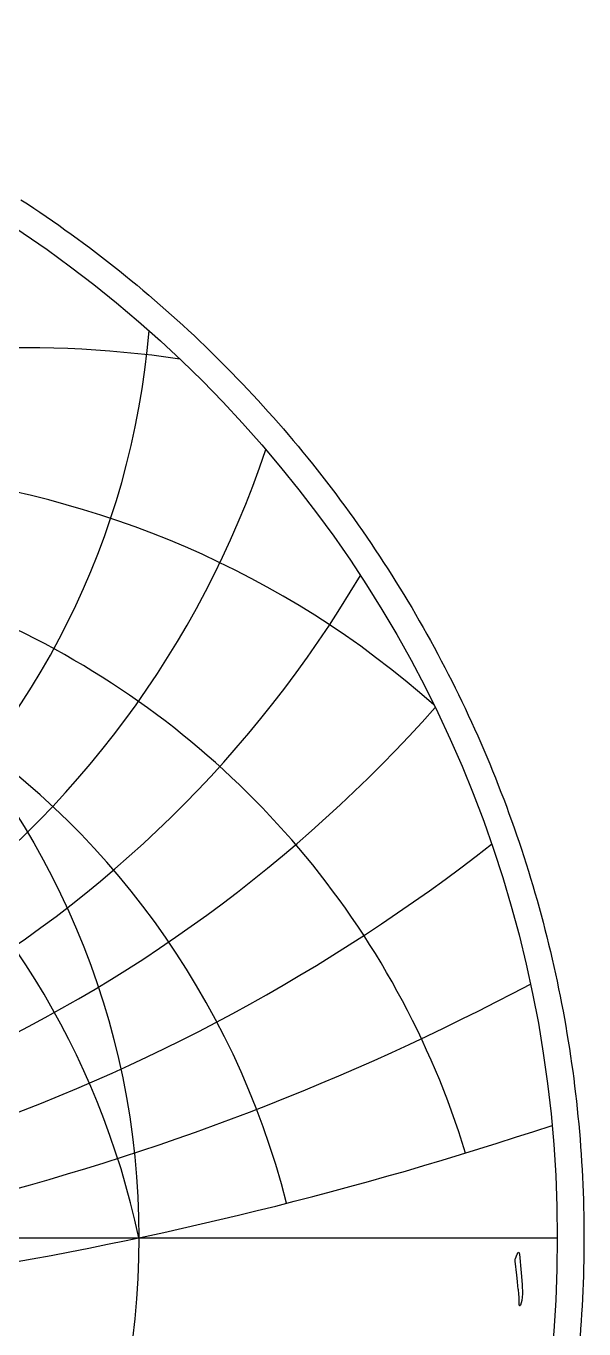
# Model space of a CAD drawing. Header units: millimetres. Extents: x -68 to 68, y -68 to 70.
# Drawn here: x 37.6 to 68.5, y -5 to 67 of the extents above; entities that cross this region are included whole.
import ezdxf

# ---------------------------------------------------------------- set-up
doc = ezdxf.new("R2010")
doc.units = ezdxf.units.MM
for name, color, linetype in [('CUT_OUTER', 1, 'Continuous'), ('ENGRAVE', 7, 'Continuous'), ('ENGRAVE_FINE', 8, 'Continuous'), ('TEXT', 5, 'Continuous')]:
    doc.layers.add(name, color=color, linetype=linetype)

msp = doc.modelspace()

# ---------------------------------------------------------------- linework, layer by layer
at = {"layer": 'CUT_OUTER'}
msp.add_lwpolyline([(37.3411, 57.3974), (37.6926, 57.1672), (38.0427, 56.9349), (38.3913, 56.7004), (38.7385, 56.4638), (39.0842, 56.225), (39.4285, 55.9841), (39.7712, 55.7411), (40.1125, 55.4961), (40.4523, 55.2489), (40.7905, 54.9996), (41.1272, 54.7483), (41.4624, 54.4949), (41.796, 54.2395), (42.128, 53.982), (42.4584, 53.7225), (42.7873, 53.461), (43.1145, 53.1974), (43.4401, 52.9319), (43.764, 52.6644), (44.0864, 52.3948), (44.407, 52.1233), (44.726, 51.8499), (45.0433, 51.5745), (45.3589, 51.2971), (45.6728, 51.0178), (45.985, 50.7366), (46.2954, 50.4535), (46.6042, 50.1685), (46.9111, 49.8816), (47.2163, 49.5928), (47.5197, 49.3022), (47.8213, 49.0097), (48.1211, 48.7153), (48.4191, 48.4191), (48.7153, 48.1211), (49.0097, 47.8213), (49.3022, 47.5197), (49.5928, 47.2163), (49.8816, 46.9111), (50.1685, 46.6042), (50.4535, 46.2954), (50.7366, 45.985), (51.0178, 45.6728), (51.2971, 45.3589), (51.5745, 45.0433), (51.8499, 44.726), (52.1233, 44.407), (52.3948, 44.0864), (52.6644, 43.764), (52.9319, 43.4401), (53.1974, 43.1145), (53.461, 42.7873), (53.7225, 42.4584), (53.982, 42.128), (54.2395, 41.796), (54.4949, 41.4624), (54.7483, 41.1272), (54.9996, 40.7905), (55.2489, 40.4523), (55.4961, 40.1125), (55.7411, 39.7712), (55.9841, 39.4285), (56.225, 39.0842), (56.4638, 38.7385), (56.7004, 38.3913), (56.9349, 38.0427), (57.1672, 37.6926), (57.3974, 37.3411), (57.6255, 36.9882), (57.8513, 36.634), (58.075, 36.2783), (58.2965, 35.9213), (58.5159, 35.5629), (58.733, 35.2032), (58.9479, 34.8421), (59.1605, 34.4798), (59.371, 34.1161), (59.5792, 33.7512), (59.7852, 33.385), (59.9889, 33.0175), (60.1904, 32.6488), (60.3896, 32.2789), (60.5865, 31.9077), (60.7811, 31.5354), (60.9735, 31.1618), (61.1635, 30.7871), (61.3513, 30.4113), (61.5367, 30.0342), (61.7199, 29.6561), (61.9007, 29.2768), (62.0791, 28.8965), (62.2553, 28.515), (62.4291, 28.1325), (62.6005, 27.7489), (62.7696, 27.3643), (62.9363, 26.9786), (63.1007, 26.5919), (63.2627, 26.2042), (63.4222, 25.8156), (63.5795, 25.4259), (63.7343, 25.0354), (63.8867, 24.6438), (64.0367, 24.2513), (64.1843, 23.858), (64.3295, 23.4637), (64.4722, 23.0685), (64.6126, 22.6725), (64.7505, 22.2756), (64.8859, 21.8779), (65.0189, 21.4794), (65.1495, 21.08), (65.2776, 20.6799), (65.4033, 20.2789), (65.5265, 19.8772), (65.6472, 19.4748), (65.7655, 19.0716), (65.8813, 18.6677), (65.9946, 18.2632), (66.1054, 17.8579), (66.2137, 17.4519), (66.3196, 17.0453), (66.4229, 16.6381), (66.5237, 16.2302), (66.6221, 15.8217), (66.7179, 15.4126), (66.8112, 15.003), (66.902, 14.5927), (66.9903, 14.182), (67.076, 13.7706), (67.1593, 13.3588), (67.24, 12.9465), (67.3181, 12.5337), (67.3938, 12.1204), (67.4669, 11.7066), (67.5374, 11.2924), (67.6055, 10.8778), (67.6709, 10.4628), (67.7339, 10.0474), (67.7942, 9.6316), (67.8521, 9.2154), (67.9073, 8.7989), (67.96, 8.3821), (68.0102, 7.9649), (68.0578, 7.5475), (68.1028, 7.1297), (68.1453, 6.7117), (68.1852, 6.2935), (68.2225, 5.875), (68.2573, 5.4563), (68.2895, 5.0373), (68.3191, 4.6182), (68.3461, 4.1989), (68.3706, 3.7795), (68.3925, 3.3599), (68.4118, 2.9402), (68.4286, 2.5204), (68.4428, 2.1005), (68.4544, 1.6805), (68.4634, 1.2604), (68.4698, 0.8403), (68.4737, 0.4202), (68.475, 0), (68.4737, -0.4202), (68.4698, -0.8403), (68.4634, -1.2604), (68.4544, -1.6805), (68.4428, -2.1005), (68.4286, -2.5204), (68.4118, -2.9402), (68.3925, -3.3599), (68.3706, -3.7795), (68.3461, -4.1989), (68.3191, -4.6182), (68.2895, -5.0373), (68.2573, -5.4563)], dxfattribs=at)
at = {"layer": 'ENGRAVE'}
msp.add_lwpolyline([(0, 0), (67, 0)], dxfattribs=at)
for radius in [67, 43.8575]:
    msp.add_circle((0, 0), radius, dxfattribs=at)
for centre, radius, start, end in [((0, 53.9139), 44.5917, 270, 355.154789), ((0, 60.5995), 53.6532, 270, 341.512805), ((0, 69.7945), 65.1849, 270, 329.403421), ((0, -9.3222), 44.8373, 12, 90), ((0, -9.3222), 44.8373, 12, 90), ((0, 82.9884), 80.69, 270, 318.301486), ((0, 103.1666), 103.1666, 270, 307.896908), ((0, 137.3034), 139.6019, 270, 297.988662), ((0, 206.3333), 210.9429, 270, 288.436365)]:
    msp.add_arc(centre, radius, start, end, dxfattribs=at)
at = {"layer": 'ENGRAVE_FINE'}
for centre, radius, start, end in [((37.623, -9.3222), 58.5309, 81.638995, 130), ((37.623, -9.3222), 58.5309, 81.638995, 130), ((25.8868, -9.3222), 51.7736, 48.537724, 120), ((25.8868, -9.3222), 51.7736, 48.537724, 120), ((16.3194, -9.3222), 47.7149, 17.073232, 110), ((16.3194, -9.3222), 47.7149, 17.073232, 110), ((7.906, -9.3222), 45.529, 14.279181, 100), ((7.906, -9.3222), 45.529, 14.279181, 100)]:
    msp.add_arc(centre, radius, start, end, dxfattribs=at)
at = {"layer": 'TEXT'}
msp.add_lwpolyline([(64.788, -0.907), (64.8287, -0.8283), (64.8614, -0.8006), (64.8862, -0.824), (64.9029, -0.8985), (65.0009, -1.9418), (65.0592, -2.5821), (65.0722, -3.0936), (65.04, -3.4763), (64.9625, -3.7301), (64.9484, -3.7509), (64.9359, -3.7621), (64.925, -3.7637), (64.9157, -3.7557), (64.9083, -3.7432), (64.9029, -3.7269), (64.8997, -3.707), (64.8987, -3.6833), (64.8987, -3.4989), (64.8902, -3.3033), (64.8731, -3.0965), (64.8476, -2.8785), (64.842, -2.8216), (64.8252, -2.6678), (64.7973, -2.4171), (64.7582, -2.0695), (64.6645, -1.2988), (64.6624, -1.2578), (64.6645, -1.22), (64.6709, -1.1854), (64.6815, -1.154)], close=True, dxfattribs=at)

doc.saveas('drawing.dxf')
